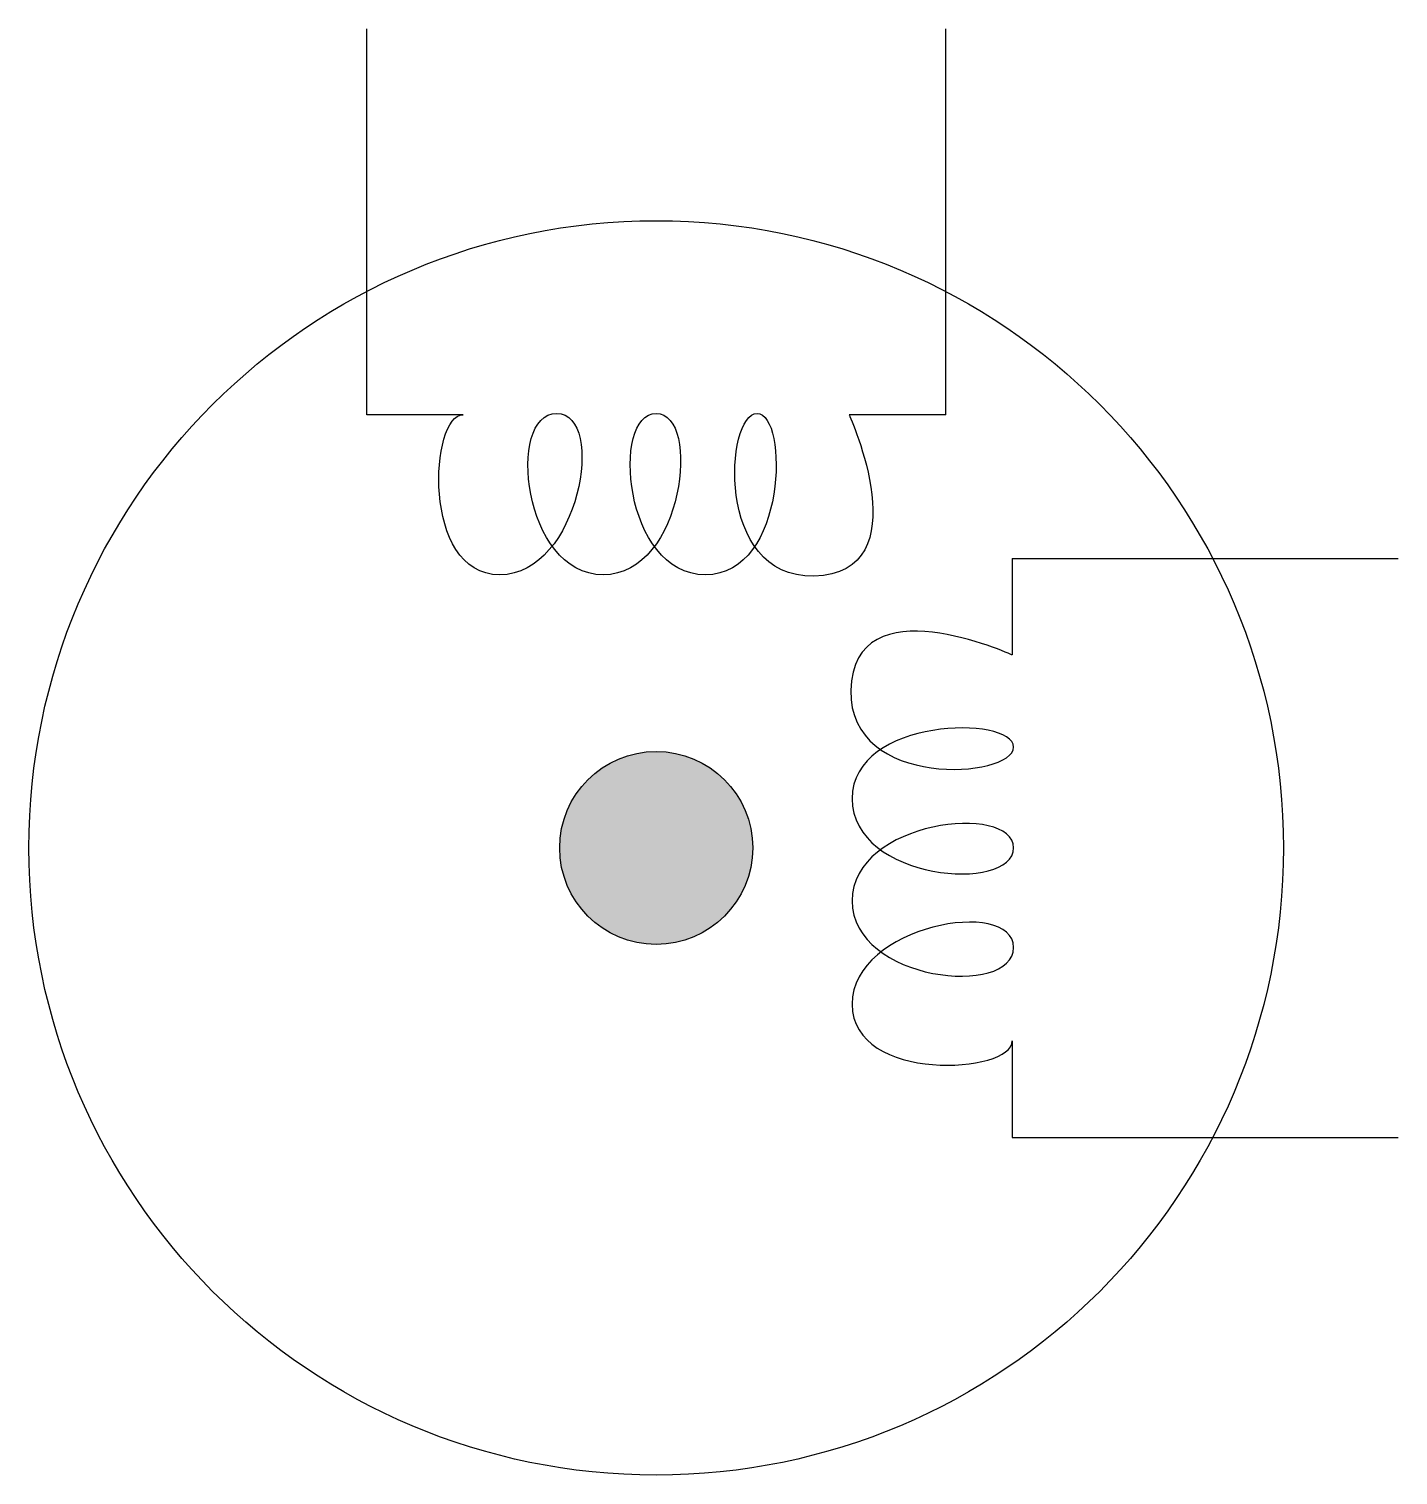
# Model space of a CAD drawing. Header units: millimetres. Extents: x -13 to 15.4, y -13 to 17.
import ezdxf

# ---------------------------------------------------------------- set-up
doc = ezdxf.new("R2010")
doc.units = ezdxf.units.MM
doc.layers.get('0').update_dxf_attribs({"lineweight": 25})
doc.layers.add('OBJECT', color=18, linetype='Continuous', lineweight=25, true_color=0x000000)

# ---------------------------------------------------------------- blocks, each defined once
blk = doc.blocks.new('inductor_alt')
at = {"layer": 'OBJECT'}
for p, q in [((-6, 0), (-4, 0)), ((4, 0), (6, 0))]:
    blk.add_line(p, q, dxfattribs=at)
for points in [[(-4, 0), (-4, 0), (-5.497, 3.289), (-3.266, 3.341)], [(-3.266, 3.341), (-1.203, 3.389), (-1.437, -0.03), (-2.091, -0.03)], [(-2.091, -0.03), (-2.744, -0.03), (-2.718, 3.315), (-1.019, 3.315)], [(-1.019, 3.315), (0.679, 3.315), (0.941, -0.03), (0, -0.03)], [(0, -0.03), (-0.941, -0.03), (-0.575, 3.315), (1.098, 3.315)], [(2.064, -0.03), (1.019, -0.03), (1.594, 3.315), (3.24, 3.315)], [(1.098, 3.315), (2.77, 3.315), (3.11, -0.03), (2.064, -0.03)], [(3.24, 3.315), (4.887, 3.315), (4.678, -0.03), (4, 0)]]:
    blk.add_open_spline(points, degree=3, dxfattribs=at)

msp = doc.modelspace()

# ---------------------------------------------------------------- hatches: boundary and pattern name
at = {"transparency": 33554687}
h = msp.add_hatch(color=256, dxfattribs=at)
edge = h.paths.add_edge_path(flags=0)
edge.add_arc((0, 0), 2, 0, 360)

# ---------------------------------------------------------------- linework, layer by layer
for p, q in [((-6, 8.976), (-6, 16.976)), ((6, 8.976), (6, 16.976)), ((7.376, 6), (15.376, 6)), ((7.376, -6), (15.376, -6))]:
    msp.add_line(p, q)
for radius in [13, 2]:
    msp.add_circle((0, 0), radius)

# ---------------------------------------------------------------- block references
at = {"zscale": 0.8, "rotation": 180}
msp.add_blockref('inductor_alt', (0, 8.976), dxfattribs=at)
at = {"yscale": -1, "zscale": 0.8, "rotation": 270}
msp.add_blockref('inductor_alt', (7.376, 0), dxfattribs=at)

doc.saveas('drawing.dxf')
